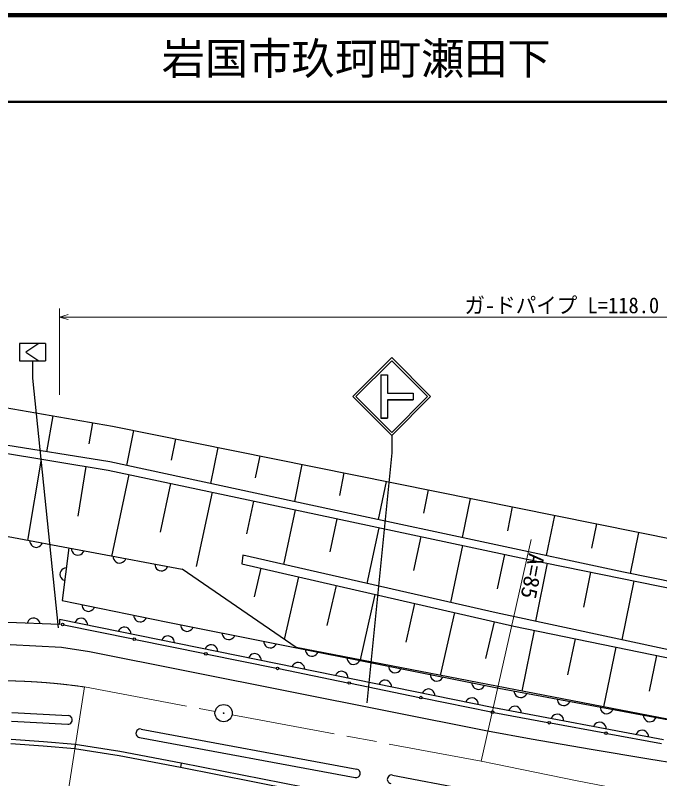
# Model space of a CAD drawing. Units: millimetres, scale not verified. Extents: x 40000 to 680000, y 20000 to 380000.
# Drawn here: x 388075 to 462650, y 291704 to 380000 of the extents above; entities that cross this region are included whole.
import ezdxf
from ezdxf.enums import TextEntityAlignment as Align

# ---------------------------------------------------------------- set-up
doc = ezdxf.new("R2010")
doc.units = ezdxf.units.MM
doc.header["$LTSCALE"] = 1000
doc.linetypes.add('CHAIN', pattern=[18.5, 12, -1.5, 3.5, -1.5])
for name, color, linetype, lineweight in [('M-BGD', 7, 'Continuous', 25), ('M-BGD-EXST', 7, 'Continuous', 25), ('M-BMK', 2, 'CHAIN', 13), ('M-BMK-SRVR', 3, 'Continuous', 25), ('M-STR-HTXT', 7, 'Continuous', 13), ('M-STR-STRC', 7, 'Continuous', 25), ('M-TTL', 2, 'Continuous', 140), ('M-TTL-LINE', 7, 'Continuous', 50)]:
    doc.layers.add(name, color=color, linetype=linetype, lineweight=lineweight)
doc.layers.add('M-TTL-TXT', color=7, linetype='Continuous')
doc.styles.add('ＭＳ ゴシック', font='')
doc.styles.get('ＭＳ ゴシック').set_extended_font_data('MS Gothic')

msp = doc.modelspace()

# ---------------------------------------------------------------- linework, layer by layer
at = {"layer": 'M-BGD'}
for p, q in [((367140, 338064), (399320, 332477)), ((399027, 328340), (363203, 334145)), ((362558, 333352), (398829, 327397)), ((392424, 333674), (391704, 329527)), ((397021, 332876), (396594, 330419)), ((399320, 332477), (467508, 318715)), ((401755, 331985), (400936, 327930)), ((406626, 331002), (406127, 328533)), ((411496, 330019), (410653, 325842)), ((391056, 328673), (389508, 319241)), ((416367, 329036), (415854, 326494)), ((344617, 327752), (407373, 315922)), ((396238, 327823), (395296, 322086)), ((426760, 322381), (399027, 328340)), ((421237, 328053), (420370, 323754)), ((398829, 327397), (422855, 322287)), ((401231, 326886), (399213, 317400)), ((426108, 327070), (425580, 324454)), ((406037, 325864), (404839, 320236)), ((430979, 326087), (430087, 321670)), ((435849, 325104), (435307, 322420)), ((410842, 324842), (409018, 316268)), ((440720, 324121), (439805, 319591)), ((415647, 323820), (414844, 320044)), ((420453, 322798), (419110, 316484)), ((422855, 322287), (447119, 317126)), ((458472, 315597), (426760, 322381)), ((445590, 323139), (445035, 320386)), ((425282, 321771), (424468, 317943)), ((450461, 322156), (449524, 317512)), ((430134, 320739), (428764, 314293)), ((455332, 321173), (454762, 318352)), ((434987, 319707), (434156, 315800)), ((460202, 320190), (459244, 315440)), ((389740, 319246), (389766, 319058)), ((389766, 319058), (389826, 318893)), ((389826, 318893), (389946, 318718)), ((391005, 318671), (391122, 318802)), ((391122, 318802), (391214, 318968)), ((389946, 318718), (390077, 318602)), ((390077, 318602), (390242, 318510)), ((390242, 318510), (390478, 318465)), ((390478, 318465), (390666, 318491)), ((390666, 318491), (390830, 318552)), ((390830, 318552), (391005, 318671)), ((394261, 318393), (393509, 312317)), ((394567, 318335), (394593, 318147)), ((394593, 318147), (394654, 317983)), ((394654, 317983), (394773, 317808)), ((395833, 317761), (395949, 317892)), ((395949, 317892), (396041, 318058)), ((439840, 318674), (438441, 312098)), ((394773, 317808), (394904, 317692)), ((394904, 317692), (395070, 317600)), ((395070, 317600), (395306, 317555)), ((395306, 317555), (395494, 317581)), ((395494, 317581), (395658, 317642)), ((395658, 317642), (395833, 317761)), ((399395, 317425), (399420, 317237)), ((399420, 317237), (399481, 317073)), ((399481, 317073), (399601, 316898)), ((400776, 316982), (400869, 317148)), ((414409, 317550), (414294, 316562)), ((443714, 310901), (414409, 317550)), ((444692, 317642), (443845, 313657)), ((447119, 317126), (477206, 311023)), ((399601, 316898), (399731, 316782)), ((399731, 316782), (399897, 316690)), ((399897, 316690), (400133, 316645)), ((400133, 316645), (400321, 316671)), ((400321, 316671), (400485, 316731)), ((400485, 316731), (400660, 316851)), ((400660, 316851), (400776, 316982)), ((404222, 316515), (404248, 316327)), ((404248, 316327), (404308, 316163)), ((404308, 316163), (404428, 315988)), ((405604, 316072), (405696, 316238)), ((414294, 316562), (427401, 313535)), ((449626, 316618), (448267, 309918)), ((393275, 315552), (393245, 315313)), ((393245, 315313), (393283, 315127)), ((393356, 315723), (393275, 315552)), ((393464, 315861), (393356, 315723)), ((393632, 315991), (393464, 315861)), ((393791, 316062), (393632, 315991)), ((393977, 316099), (393791, 316062)), ((404428, 315988), (404559, 315872)), ((404559, 315872), (404724, 315780)), ((404724, 315780), (404960, 315735)), ((404960, 315735), (405148, 315761)), ((405148, 315761), (405312, 315821)), ((405312, 315821), (405488, 315941)), ((405488, 315941), (405604, 316072)), ((420566, 306872), (407373, 315922)), ((416478, 316058), (415710, 312732)), ((454641, 315601), (453818, 311544)), ((477129, 311787), (458472, 315597)), ((393283, 315127), (393354, 314967)), ((393354, 314967), (393484, 314800)), ((393484, 314800), (393622, 314692)), ((393622, 314692), (393793, 314611)), ((420847, 315049), (419176, 307815)), ((459655, 314583), (458271, 307759)), ((425216, 314040), (424146, 309408)), ((427401, 313535), (445771, 309338)), ((429697, 313011), (427968, 305445)), ((393509, 312317), (405524, 309868)), ((395778, 311854), (395801, 311666)), ((434289, 311961), (433274, 307516)), ((395801, 311666), (395859, 311501)), ((395859, 311501), (395976, 311324)), ((395976, 311324), (396105, 311206)), ((396105, 311206), (396269, 311111)), ((396269, 311111), (396505, 311063)), ((396505, 311063), (396693, 311086)), ((396693, 311086), (396858, 311144)), ((396858, 311144), (397035, 311261)), ((397035, 311261), (397153, 311390)), ((397153, 311390), (397248, 311555)), ((438882, 310912), (437225, 303660)), ((482565, 302516), (443714, 310901)), ((389618, 309995), (389522, 309848)), ((389774, 310139), (389618, 309995)), ((389927, 310223), (389774, 310139)), ((390109, 310276), (389927, 310223)), ((390349, 310266), (390109, 310276)), ((390527, 310200), (390349, 310266)), ((390673, 310104), (390527, 310200)), ((390817, 309948), (390673, 310104)), ((390901, 309795), (390817, 309948)), ((393192, 310134), (393186, 309526)), ((443446, 299910), (393192, 310134)), ((395065, 309936), (394970, 309772)), ((395183, 310065), (395065, 309936)), ((395360, 310182), (395183, 310065)), ((395524, 310241), (395360, 310182)), ((395713, 310264), (395524, 310241)), ((395948, 310216), (395713, 310264)), ((396112, 310121), (395948, 310216)), ((396241, 310003), (396112, 310121)), ((396359, 309826), (396241, 310003)), ((401786, 310630), (401808, 310442)), ((401808, 310442), (401867, 310277)), ((401867, 310277), (401984, 310100)), ((401984, 310100), (402113, 309981)), ((402113, 309981), (402277, 309887)), ((402701, 309862), (402866, 309920)), ((402866, 309920), (403042, 310037)), ((403042, 310037), (403161, 310166)), ((403161, 310166), (403255, 310330)), ((393186, 309526), (387224, 309757)), ((389522, 309848), (389456, 309671)), ((390954, 309613), (390901, 309795)), ((393706, 309506), (401703, 307876)), ((396417, 309661), (396359, 309826)), ((396440, 309473), (396417, 309661)), ((400208, 309043), (400090, 308914)), ((400385, 309160), (400208, 309043)), ((400550, 309218), (400385, 309160)), ((400738, 309241), (400550, 309218)), ((400973, 309193), (400738, 309241)), ((401138, 309099), (400973, 309193)), ((401267, 308981), (401138, 309099)), ((402277, 309887), (402512, 309839)), ((402512, 309839), (402701, 309862)), ((405524, 309868), (444045, 302197)), ((407196, 309535), (407220, 309347)), ((407220, 309347), (407279, 309182)), ((407279, 309182), (407397, 309005)), ((408456, 308947), (408573, 309077)), ((408573, 309077), (408667, 309242)), ((443474, 309863), (442502, 305606)), ((445771, 309338), (469353, 304522)), ((400090, 308914), (399995, 308750)), ((401384, 308804), (401267, 308981)), ((401442, 308639), (401384, 308804)), ((401465, 308451), (401442, 308639)), ((405575, 308196), (405410, 308138)), ((405764, 308219), (405575, 308196)), ((405999, 308171), (405764, 308219)), ((406163, 308076), (405999, 308171)), ((407397, 309005), (407526, 308888)), ((407526, 308888), (407691, 308794)), ((407691, 308794), (407926, 308747)), ((407926, 308747), (408115, 308771)), ((408115, 308771), (408279, 308830)), ((408279, 308830), (408456, 308947)), ((412011, 308576), (412035, 308388)), ((412035, 308388), (412094, 308223)), ((412094, 308223), (412212, 308047)), ((413388, 308118), (413482, 308283)), ((448129, 308857), (446695, 301834)), ((401997, 307816), (409994, 306186)), ((405115, 307892), (405021, 307727)), ((405233, 308021), (405115, 307892)), ((405410, 308138), (405233, 308021)), ((406292, 307958), (406163, 308076)), ((406409, 307781), (406292, 307958)), ((406468, 307617), (406409, 307781)), ((406491, 307428), (406468, 307617)), ((412212, 308047), (412341, 307929)), ((412341, 307929), (412506, 307835)), ((412506, 307835), (412741, 307788)), ((412741, 307788), (412930, 307812)), ((412930, 307812), (413094, 307871)), ((413094, 307871), (413271, 307989)), ((413271, 307989), (413388, 308118)), ((416826, 307617), (416850, 307429)), ((416850, 307429), (416909, 307264)), ((418203, 307159), (418297, 307324)), ((452845, 307893), (451991, 303711)), ((387472, 307234), (393442, 306925)), ((393442, 306925), (396684, 306410)), ((396684, 306410), (442713, 297250)), ((410141, 306869), (410046, 306705)), ((410259, 306998), (410141, 306869)), ((410436, 307115), (410259, 306998)), ((410601, 307174), (410436, 307115)), ((410789, 307197), (410601, 307174)), ((411024, 307149), (410789, 307197)), ((411189, 307054), (411024, 307149)), ((411318, 306936), (411189, 307054)), ((411435, 306759), (411318, 306936)), ((411493, 306594), (411435, 306759)), ((411516, 306406), (411493, 306594)), ((416909, 307264), (417027, 307088)), ((417027, 307088), (417156, 306970)), ((417156, 306970), (417321, 306876)), ((417321, 306876), (417557, 306829)), ((417557, 306829), (417745, 306853)), ((417745, 306853), (417910, 306912)), ((417910, 306912), (418086, 307030)), ((418086, 307030), (418203, 307159)), ((469353, 297465), (420566, 306872)), ((421641, 306658), (421665, 306470)), ((421665, 306470), (421724, 306305)), ((457562, 306930), (456149, 300011)), ((410288, 306126), (418285, 304495)), ((415166, 305847), (415072, 305683)), ((415284, 305976), (415166, 305847)), ((415461, 306093), (415284, 305976)), ((415626, 306151), (415461, 306093)), ((415814, 306174), (415626, 306151)), ((416050, 306126), (415814, 306174)), ((416214, 306032), (416050, 306126)), ((416343, 305914), (416214, 306032)), ((416460, 305737), (416343, 305914)), ((416519, 305572), (416460, 305737)), ((416541, 305384), (416519, 305572)), ((421724, 306305), (421842, 306129)), ((421842, 306129), (421971, 306011)), ((421971, 306011), (422136, 305917)), ((422136, 305917), (422372, 305870)), ((422372, 305870), (422560, 305894)), ((422560, 305894), (422725, 305953)), ((422725, 305953), (422901, 306071)), ((422901, 306071), (423019, 306200)), ((423019, 306200), (423113, 306365)), ((426457, 305699), (426480, 305511)), ((426480, 305511), (426539, 305346)), ((462278, 305967), (461437, 301847)), ((420192, 304825), (420097, 304660)), ((420310, 304954), (420192, 304825)), ((420487, 305071), (420310, 304954)), ((420652, 305129), (420487, 305071)), ((420840, 305152), (420652, 305129)), ((421075, 305104), (420840, 305152)), ((421240, 305009), (421075, 305104)), ((421369, 304891), (421240, 305009)), ((421486, 304714), (421369, 304891)), ((421544, 304550), (421486, 304714)), ((426539, 305346), (426657, 305170)), ((426657, 305170), (426787, 305052)), ((426787, 305052), (426951, 304958)), ((426951, 304958), (427187, 304911)), ((427187, 304911), (427375, 304935)), ((427375, 304935), (427540, 304994)), ((427540, 304994), (427716, 305112)), ((427716, 305112), (427834, 305241)), ((427834, 305241), (427928, 305406)), ((431272, 304740), (431295, 304552)), ((418579, 304435), (426577, 302805)), ((421567, 304361), (421544, 304550)), ((425217, 303802), (425122, 303638)), ((425335, 303931), (425217, 303802)), ((425512, 304048), (425335, 303931)), ((425677, 304107), (425512, 304048)), ((425865, 304130), (425677, 304107)), ((426100, 304082), (425865, 304130)), ((426265, 303987), (426100, 304082)), ((426394, 303869), (426265, 303987)), ((426511, 303692), (426394, 303869)), ((431295, 304552), (431354, 304387)), ((431354, 304387), (431472, 304211)), ((431472, 304211), (431602, 304093)), ((431602, 304093), (431766, 303999)), ((431766, 303999), (432002, 303953)), ((432002, 303953), (432190, 303976)), ((432190, 303976), (432355, 304035)), ((432355, 304035), (432531, 304153)), ((432531, 304153), (432649, 304283)), ((432649, 304283), (432743, 304447)), ((436087, 303781), (436110, 303593)), ((426569, 303527), (426511, 303692)), ((426592, 303339), (426569, 303527)), ((430361, 302909), (430242, 302780)), ((430537, 303026), (430361, 302909)), ((430702, 303084), (430537, 303026)), ((430891, 303107), (430702, 303084)), ((431126, 303059), (430891, 303107)), ((431290, 302965), (431126, 303059)), ((431419, 302847), (431290, 302965)), ((436110, 303593), (436169, 303428)), ((436169, 303428), (436287, 303252)), ((436287, 303252), (436417, 303135)), ((436417, 303135), (436581, 303041)), ((436581, 303041), (436817, 302994)), ((436817, 302994), (437005, 303017)), ((437005, 303017), (437170, 303076)), ((437170, 303076), (437346, 303194)), ((437346, 303194), (437464, 303324)), ((437464, 303324), (437558, 303488)), ((426871, 302745), (434868, 301115)), ((430242, 302780), (430148, 302616)), ((431536, 302670), (431419, 302847)), ((431595, 302505), (431536, 302670)), ((431618, 302317), (431595, 302505)), ((435563, 302004), (435386, 301887)), ((435728, 302062), (435563, 302004)), ((435916, 302085), (435728, 302062)), ((436151, 302037), (435916, 302085)), ((436316, 301942), (436151, 302037)), ((440902, 302823), (440925, 302634)), ((440925, 302634), (440984, 302470)), ((440984, 302470), (441102, 302293)), ((441102, 302293), (441232, 302176)), ((441232, 302176), (441397, 302082)), ((441397, 302082), (441632, 302035)), ((441632, 302035), (441820, 302058)), ((441820, 302058), (441985, 302117)), ((441985, 302117), (442161, 302235)), ((442161, 302235), (442279, 302365)), ((442279, 302365), (442373, 302530)), ((444045, 302197), (468953, 297529)), ((435268, 301758), (435173, 301593)), ((435386, 301887), (435268, 301758)), ((436445, 301824), (436316, 301942)), ((436562, 301647), (436445, 301824)), ((436620, 301483), (436562, 301647)), ((436643, 301294), (436620, 301483)), ((445798, 301868), (445824, 301680)), ((445824, 301680), (445885, 301516)), ((445885, 301516), (446005, 301341)), ((446005, 301341), (446136, 301225)), ((446136, 301225), (446302, 301133)), ((446302, 301133), (446538, 301089)), ((446538, 301089), (446726, 301114)), ((446726, 301114), (446890, 301175)), ((446890, 301175), (447065, 301295)), ((447065, 301295), (447181, 301426)), ((447181, 301426), (447273, 301592)), ((435162, 301055), (443159, 299424)), ((440293, 300735), (440199, 300571)), ((440411, 300864), (440293, 300735)), ((440588, 300981), (440411, 300864)), ((440753, 301040), (440588, 300981)), ((440942, 301063), (440753, 301040)), ((441177, 301015), (440942, 301063)), ((441341, 300920), (441177, 301015)), ((441470, 300802), (441341, 300920)), ((441587, 300625), (441470, 300802)), ((441646, 300460), (441587, 300625)), ((441669, 300272), (441646, 300460)), ((450780, 300935), (450806, 300747)), ((450806, 300747), (450867, 300583)), ((450867, 300583), (450987, 300407)), ((450987, 300407), (451117, 300291)), ((451117, 300291), (451283, 300199)), ((451707, 300181), (451871, 300242)), ((451871, 300242), (452046, 300362)), ((452046, 300362), (452162, 300492)), ((452162, 300492), (452254, 300658)), ((387673, 299358), (394204, 299002)), ((463085, 296213), (443446, 299910)), ((443453, 299367), (449720, 298211)), ((445256, 299753), (445164, 299587)), ((445373, 299883), (445256, 299753)), ((445548, 300003), (445373, 299883)), ((445712, 300064), (445548, 300003)), ((445900, 300089), (445712, 300064)), ((446136, 300045), (445900, 300089)), ((446301, 299953), (446136, 300045)), ((446432, 299837), (446301, 299953)), ((446552, 299661), (446432, 299837)), ((446613, 299497), (446552, 299661)), ((446638, 299309), (446613, 299497)), ((451283, 300199), (451519, 300155)), ((451519, 300155), (451707, 300181)), ((455762, 300001), (455788, 299813)), ((455788, 299813), (455848, 299649)), ((455848, 299649), (455968, 299474)), ((455968, 299474), (456099, 299358)), ((456099, 299358), (456265, 299266)), ((456853, 299308), (457028, 299428)), ((457028, 299428), (457144, 299559)), ((457144, 299559), (457236, 299725)), ((450166, 298828), (450074, 298663)), ((450282, 298959), (450166, 298828)), ((450457, 299079), (450282, 298959)), ((450621, 299140), (450457, 299079)), ((450809, 299165), (450621, 299140)), ((451045, 299121), (450809, 299165)), ((451211, 299029), (451045, 299121)), ((451342, 298912), (451211, 299029)), ((451462, 298737), (451342, 298912)), ((451522, 298573), (451462, 298737)), ((451548, 298385), (451522, 298573)), ((456265, 299266), (456501, 299222)), ((456501, 299222), (456689, 299247)), ((456689, 299247), (456853, 299308)), ((460743, 299068), (460769, 298880)), ((460769, 298880), (460830, 298716)), ((460830, 298716), (460950, 298541)), ((460950, 298541), (461081, 298424)), ((461834, 298375), (462010, 298495)), ((462010, 298495), (462126, 298625)), ((462126, 298625), (462218, 298791)), ((387654, 298358), (394150, 298003)), ((450015, 298156), (456282, 296999)), ((455076, 297904), (454983, 297738)), ((455192, 298035), (455076, 297904)), ((455367, 298155), (455192, 298035)), ((455531, 298215), (455367, 298155)), ((455719, 298241), (455531, 298215)), ((455955, 298197), (455719, 298241)), ((456121, 298104), (455955, 298197)), ((456252, 297988), (456121, 298104)), ((456371, 297813), (456252, 297988)), ((456432, 297649), (456371, 297813)), ((456458, 297461), (456432, 297649)), ((461081, 298424), (461247, 298332)), ((461247, 298332), (461482, 298288)), ((461482, 298288), (461670, 298314)), ((461670, 298314), (461834, 298375)), ((402629, 297451), (427595, 292816)), ((442713, 297250), (447757, 296324)), ((456577, 296945), (462843, 295788)), ((459985, 296980), (459893, 296814)), ((460102, 297111), (459985, 296980)), ((460277, 297230), (460102, 297111)), ((460441, 297291), (460277, 297230)), ((460629, 297317), (460441, 297291)), ((460865, 297272), (460629, 297317)), ((461031, 297180), (460865, 297272)), ((461161, 297064), (461031, 297180)), ((461281, 296889), (461161, 297064)), ((461342, 296725), (461281, 296889)), ((461367, 296537), (461342, 296725)), ((391351, 295974), (387585, 296243)), ((395010, 295651), (391351, 295974)), ((402446, 296468), (427413, 291833)), ((447757, 296324), (454704, 295140)), ((391316, 295475), (387577, 295742)), ((394966, 295153), (391316, 295475)), ((400089, 294351), (394932, 295157)), ((395010, 295651), (394966, 295153)), ((400174, 294844), (395010, 295651)), ((454704, 295140), (461394, 294008)), ((407182, 293008), (400089, 294351)), ((407275, 293499), (400174, 294844)), ((407275, 293499), (407179, 293009)), ((426090, 289790), (407275, 293499)), ((461394, 294008), (467878, 292927)), ((425993, 289300), (407179, 293009)), ((431723, 292135), (440255, 290482))]:
    msp.add_line(p, q, dxfattribs=at)
for centre in [(393559, 309536), (401850, 307846), (410141, 306156), (418432, 304465), (426724, 302775), (435015, 301085), (443306, 299395), (449867, 298183), (456429, 296972)]:
    msp.add_circle(centre, 150, dxfattribs=at)
for centre, start, end in [((394177, 298502), 266.87787, 86.87787), ((402538, 296960), 79.48196, 259.48198), ((427504, 292324), 259.48198, 79.48198), ((431627, 291644), 79.0336, 259.03361)]:
    msp.add_arc(centre, 500, start, end, dxfattribs=at)
at = {"layer": 'M-BGD-EXST'}
for p, q in [((391561, 342029), (388561, 342029)), ((388561, 342029), (388561, 340029)), ((390811, 342029), (389311, 341029)), ((391561, 342029), (391561, 340029)), ((389311, 341029), (390811, 340029)), ((388561, 340029), (391561, 340029)), ((390061, 340029), (390061, 338029)), ((390061, 338029), (393040, 309142))]:
    msp.add_line(p, q, dxfattribs=at)
at = {"layer": 'M-BMK'}
for p, q in [((396081, 302316), (411204, 299474)), ((413170, 299106), (441988, 293737))]:
    msp.add_line(p, q, dxfattribs=at)
msp.add_lwpolyline([(481534, 286993), (476961, 287484), (472399, 288078), (462723, 289625), (453094, 291450), (443495, 293422), (441988, 293737)], dxfattribs=at)
msp.add_arc((386062, 233037), 70000, 81.77051, 117.59903, dxfattribs=at)
at = {"layer": 'M-BMK-SRVR'}
for radius in [1000, 40]:
    msp.add_circle((412187, 299289), radius, dxfattribs=at)
at = {"layer": 'M-STR-HTXT'}
for p, q in [((393186, 336106), (393186, 346101)), ((393186, 345101), (394186, 345381)), ((394186, 344821), (393186, 345101)), ((393186, 345101), (507047, 345101)), ((441988, 293737), (447764, 319387)), ((391505, 272629), (396081, 302316))]:
    msp.add_line(p, q, dxfattribs=at)
at = {"layer": 'M-STR-STRC'}
for p, q in [((427135, 335902), (431635, 340402)), ((427489, 335902), (431635, 340049)), ((436135, 335902), (431635, 340402)), ((435782, 335902), (431635, 340049)), ((430384, 338402), (431134, 338402)), ((430384, 338402), (430384, 333402)), ((430384, 338402), (430384, 333402)), ((430384, 338402), (431134, 338402)), ((431134, 338402), (431134, 336277)), ((431134, 338402), (431134, 336277)), ((427135, 335902), (431635, 331402)), ((427489, 335902), (431635, 331755)), ((431134, 336277), (434134, 336277)), ((431134, 336277), (434134, 336277)), ((434134, 335527), (431134, 335527)), ((431134, 335527), (431134, 333402)), ((431134, 335527), (434134, 335527)), ((431134, 335527), (431134, 333402)), ((431635, 331755), (435782, 335902)), ((431635, 331402), (436135, 335902)), ((434134, 336277), (434134, 335527)), ((434134, 336277), (434134, 335527)), ((431134, 333402), (430384, 333402)), ((430384, 333402), (431134, 333402)), ((431635, 331402), (431635, 329402)), ((431635, 329402), (428751, 300481))]:
    msp.add_line(p, q, dxfattribs=at)
at = {"layer": 'M-TTL'}
msp.add_line((680000, 380000), (40000, 380000), dxfattribs=at)
at = {"layer": 'M-TTL-LINE'}
msp.add_line((40000, 370000), (680000, 370000), dxfattribs=at)

# ---------------------------------------------------------------- texts
at = {"layer": 'M-STR-HTXT', "style": 'ＭＳ ゴシック', "width": 0.95}
msp.add_text('ガ-ドパイプ L=118.0', height=1833, dxfattribs=at).set_placement((440047, 344990), align=Align.BOTTOM_LEFT)
at = {"layer": 'M-STR-HTXT', "style": 'ＭＳ ゴシック', "width": 1.05}
msp.add_text('A=85', height=1833, rotation=259.1, dxfattribs=at).set_placement((446987, 317962), align=Align.BOTTOM_LEFT)
at = {"layer": 'M-TTL-TXT', "style": 'ＭＳ ゴシック'}
msp.add_text('岩国市玖珂町瀬田下', height=3666, dxfattribs=at).set_placement((405024, 375000), align=Align.MIDDLE_LEFT)

doc.saveas('drawing.dxf')
